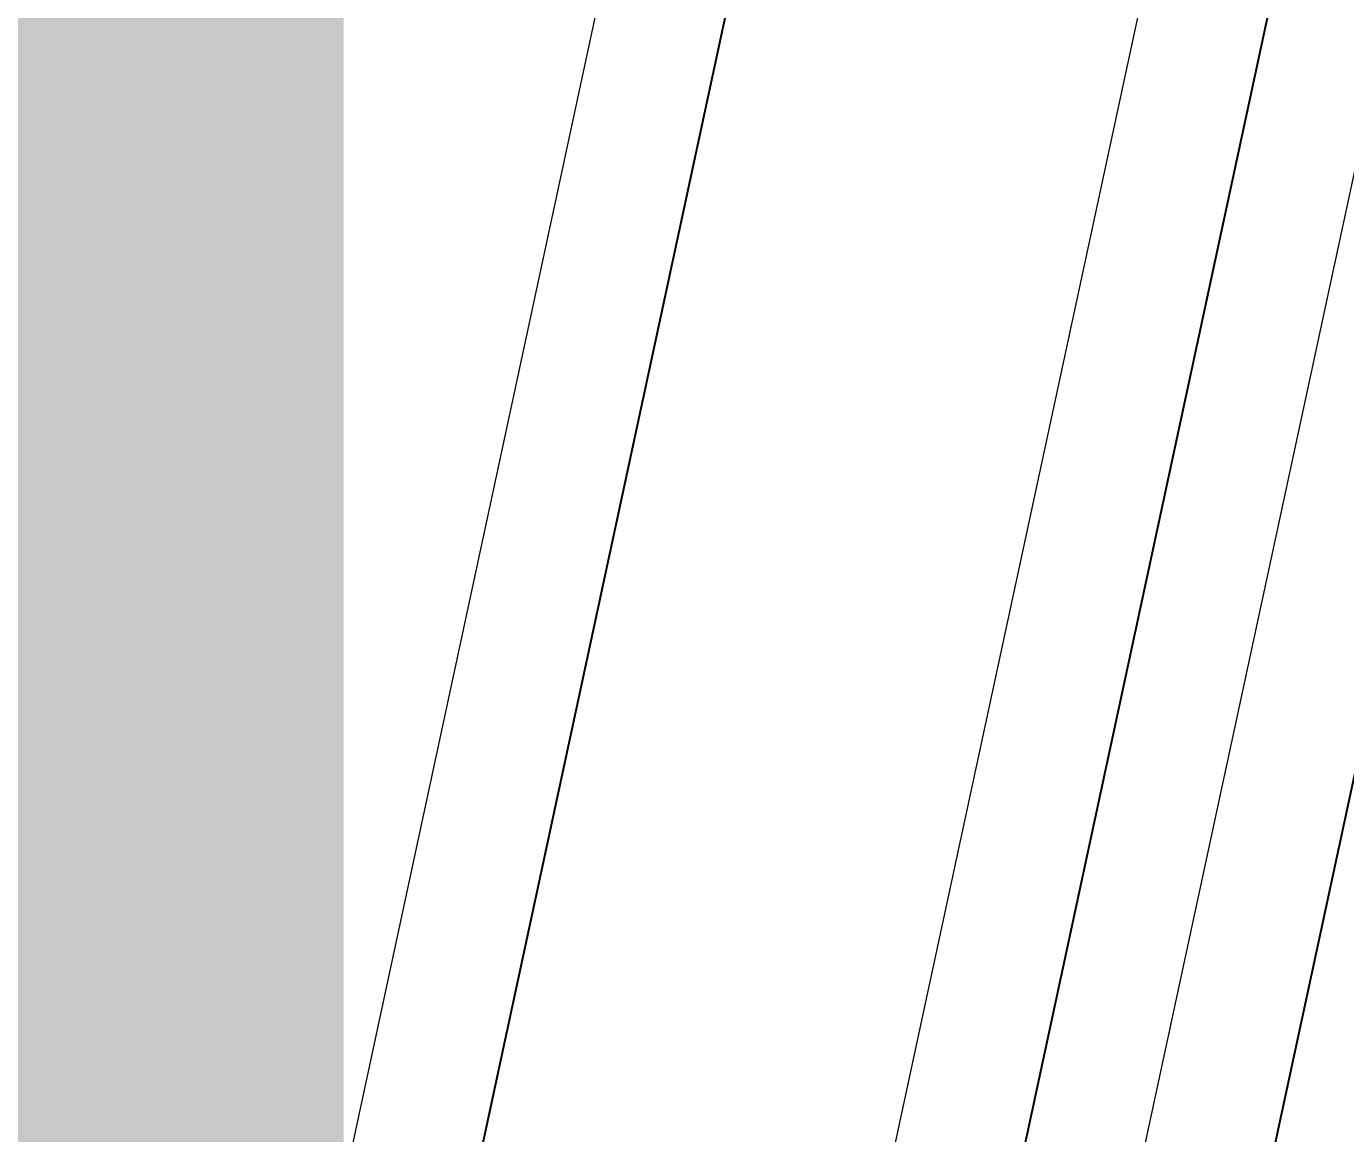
# Model space of a CAD drawing. Header units: millimetres. Extents: x -13407 to 129733, y -106516 to 109495.
# Drawn here: x 24183.4 to 24286.5, y 59478.8 to 59565.3 of the extents above; entities that cross this region are included whole.
import ezdxf
from ezdxf.enums import TextEntityAlignment as Align

# ---------------------------------------------------------------- set-up
doc = ezdxf.new("R2018")
doc.units = ezdxf.units.MM
doc.layers.get('Defpoints').update_dxf_attribs({"color": 6})
for name, color, linetype, lineweight in [('АР_Маркер экспликации', 239, 'Continuous', 13), ('АР_Номер помещения', 1, 'Continuous', 25), ('АР_Помещения_площадь', 19, 'Continuous', 9), ('АР_Размеры', 175, 'Continuous', 9), ('АР_Сущ Несущая стена', 202, 'Continuous', 30)]:
    doc.layers.add(name, color=color, linetype=linetype, lineweight=lineweight)
doc.layers.add('АР_Названия помещений', color=124, linetype='Continuous', lineweight=5, plot=False)
doc.styles.add('ISOCPEUR', font='isocpeur.ttf', dxfattribs={"width": 0.7})
doc.styles.get("Standard").update_dxf_attribs({"font": 'arial.ttf'})

# ---------------------------------------------------------------- blocks, each defined once
blk = doc.blocks.new('*U390')
at = {"layer": 'Defpoints', "color": 7, "style": 'ISOCPEUR', "width": 0.7, "flags": 1}
blk.add_attdef('КАТЕГОРИЯ', (-499.1655280450395, -2092.186355050572), '', height=250, dxfattribs=at)
at = {"layer": 'Defpoints', "color": 7, "style": 'ISOCPEUR', "width": 0.7}
blk.add_attdef('ПЛОЩАДЬ_ПОМЕЩЕНИЯ', text='', height=200, dxfattribs=at).set_placement((1453.281245489237, -6355.287000762839), align=Align.MIDDLE_RIGHT)
at = {"layer": 'АР_Номер помещения', "color": 7, "style": 'ISOCPEUR', "width": 0.7}
blk.add_attdef('НОМЕР_ПОМЕЩЕНИЯ', text='', height=300, dxfattribs=at).set_placement((1190.210481190236, -5600.185806810687), align=Align.MIDDLE_CENTER)
at = {"layer": 'АР_Помещения_площадь', "color": 7, "lineweight": 30, "width": 0.7, "flags": 104}
blk.add_attdef('ИМЯ_ПОМЕЩЕНИЯ', text='', height=100, dxfattribs=at).set_placement((157.6277002443094, 1217.141369806137), align=Align.MIDDLE_CENTER)
blk = doc.blocks.new('*U389')
at = {"layer": 'Defpoints', "color": 7, "style": 'ISOCPEUR', "width": 0.7}
blk.add_attdef('ПЛОЩАДЬ_ПОМЕЩЕНИЯ', text='', height=200, dxfattribs=at).set_placement((-20053.4577320706, 1769.683189343325), align=Align.MIDDLE_RIGHT)
at = {"layer": 'Defpoints', "color": 7, "style": 'ISOCPEUR', "width": 0.7, "flags": 1}
blk.add_attdef('КАТЕГОРИЯ', (-499.1655280450395, -2092.186355050572), '', height=250, dxfattribs=at)
at = {"layer": 'АР_Номер помещения', "color": 7, "style": 'ISOCPEUR', "width": 0.7}
blk.add_attdef('НОМЕР_ПОМЕЩЕНИЯ', text='', height=300, dxfattribs=at).set_placement((-18031.49142372923, 1944.965842106985), align=Align.MIDDLE_CENTER)
at = {"layer": 'АР_Помещения_площадь', "color": 7, "lineweight": 30, "width": 0.7, "flags": 104}
blk.add_attdef('ИМЯ_ПОМЕЩЕНИЯ', text='', height=100, dxfattribs=at).set_placement((157.6277002443094, 1217.141369806137), align=Align.MIDDLE_CENTER)
blk = doc.blocks.new('*U395')
at = {"layer": 'Defpoints', "color": 7, "style": 'ISOCPEUR', "width": 0.7}
blk.add_attdef('ПЛОЩАДЬ_ПОМЕЩЕНИЯ', text='', height=200, dxfattribs=at).set_placement((-15108.80503451791, 2968.380741982224), align=Align.MIDDLE_RIGHT)
at = {"layer": 'Defpoints', "color": 7, "style": 'ISOCPEUR', "width": 0.7, "flags": 1}
blk.add_attdef('КАТЕГОРИЯ', (-499.1655280450395, -2092.186355050572), '', height=250, dxfattribs=at)
at = {"layer": 'АР_Номер помещения', "color": 7, "style": 'ISOCPEUR', "width": 0.7}
blk.add_attdef('НОМЕР_ПОМЕЩЕНИЯ', text='', height=300, dxfattribs=at).set_placement((-17103.91873598344, 3300.69275366235), align=Align.MIDDLE_CENTER)
at = {"layer": 'АР_Помещения_площадь', "color": 7, "lineweight": 30, "width": 0.7, "flags": 104}
blk.add_attdef('ИМЯ_ПОМЕЩЕНИЯ', text='', height=100, dxfattribs=at).set_placement((157.6277002443094, 1217.141369806137), align=Align.MIDDLE_CENTER)
blk = doc.blocks.new('*U396')
at = {"layer": 'Defpoints', "color": 7, "style": 'ISOCPEUR', "width": 0.7}
blk.add_attdef('ПЛОЩАДЬ_ПОМЕЩЕНИЯ', text='', height=200, dxfattribs=at).set_placement((-19338.49245718764, 727.2205687896476), align=Align.MIDDLE_RIGHT)
at = {"layer": 'Defpoints', "color": 7, "style": 'ISOCPEUR', "width": 0.7, "flags": 1}
blk.add_attdef('КАТЕГОРИЯ', (-499.1655280450395, -2092.186355050572), '', height=250, dxfattribs=at)
at = {"layer": 'АР_Номер помещения', "color": 7, "style": 'ISOCPEUR', "width": 0.7}
blk.add_attdef('НОМЕР_ПОМЕЩЕНИЯ', text='', height=300, dxfattribs=at).set_placement((-20185.87861516083, 1301.032580469795), align=Align.MIDDLE_CENTER)
at = {"layer": 'АР_Помещения_площадь', "color": 7, "lineweight": 30, "width": 0.7, "flags": 104}
blk.add_attdef('ИМЯ_ПОМЕЩЕНИЯ', text='', height=100, dxfattribs=at).set_placement((157.6277002443094, 1217.141369806137), align=Align.MIDDLE_CENTER)
blk = doc.blocks.new('*U397')
at = {"layer": 'Defpoints', "color": 7, "style": 'ISOCPEUR', "width": 0.7}
blk.add_attdef('ПЛОЩАДЬ_ПОМЕЩЕНИЯ', text='', height=200, dxfattribs=at).set_placement((-15722.2756259296, 887.459563412338), align=Align.MIDDLE_RIGHT)
at = {"layer": 'Defpoints', "color": 7, "style": 'ISOCPEUR', "width": 0.7, "flags": 1}
blk.add_attdef('КАТЕГОРИЯ', (-499.1655280450395, -2092.186355050572), '', height=250, dxfattribs=at)
at = {"layer": 'АР_Номер помещения', "color": 7, "style": 'ISOCPEUR', "width": 0.7}
blk.add_attdef('НОМЕР_ПОМЕЩЕНИЯ', text='', height=300, dxfattribs=at).set_placement((-16072.41162022937, 2064.960445474711), align=Align.MIDDLE_CENTER)
at = {"layer": 'АР_Помещения_площадь', "color": 7, "lineweight": 30, "width": 0.7, "flags": 104}
blk.add_attdef('ИМЯ_ПОМЕЩЕНИЯ', text='', height=100, dxfattribs=at).set_placement((157.6277002443094, 1217.141369806137), align=Align.MIDDLE_CENTER)
blk = doc.blocks.new('*U398')
at = {"layer": 'Defpoints', "color": 7, "style": 'ISOCPEUR', "width": 0.7, "flags": 1}
blk.add_attdef('КАТЕГОРИЯ', (-499.1655280450395, -2092.186355050572), '', height=250, dxfattribs=at)
at = {"layer": 'Defpoints', "color": 7, "style": 'ISOCPEUR', "width": 0.7}
blk.add_attdef('ПЛОЩАДЬ_ПОМЕЩЕНИЯ', text='', height=200, dxfattribs=at).set_placement((4182.426676019426, -7224.206758168804), align=Align.MIDDLE_RIGHT)
at = {"layer": 'АР_Номер помещения', "color": 7, "style": 'ISOCPEUR', "width": 0.7}
blk.add_attdef('НОМЕР_ПОМЕЩЕНИЯ', text='', height=300, dxfattribs=at).set_placement((2222.054323715503, -6412.888717097963), align=Align.MIDDLE_CENTER)
at = {"layer": 'АР_Помещения_площадь', "color": 7, "lineweight": 30, "width": 0.7, "flags": 104}
blk.add_attdef('ИМЯ_ПОМЕЩЕНИЯ', text='', height=100, dxfattribs=at).set_placement((157.6277002443094, 1217.141369806137), align=Align.MIDDLE_CENTER)
blk = doc.blocks.new('A$Ceb121605')
at = {"color": 5, "ltscale": 150}
for p, q in [((182.403052861516, 213.7160637105202), (-1852.598810999887, -220.4603038251371)), ((183.887422101385, 171.7668016771214), (-1844.652725642028, -261.1476160003591)), ((183.3668196984113, 152.4101320668543), (-1829.662618396623, -277.4750999446571))]:
    blk.add_line(p, q, dxfattribs=at)
blk = doc.blocks.new('A$C99cbc27b')
at = {"color": 241, "ltscale": 100, "true_color": 0xf7abae, "xscale": -1, "rotation": 89.90413134762046}
blk.add_blockref('A$Ceb121605', (6448.437365041493, 384.3618691800366), dxfattribs=at)

msp = doc.modelspace()

# ---------------------------------------------------------------- linework, layer by layer
at = {"layer": 'АР_Сущ Несущая стена', "lineweight": 18, "ltscale": 100}
msp.add_arc((14697.71759374843, 60279.23348991327), 9778.654617052323, 272.5925479651556, 356.6353913737195, dxfattribs=at)

# ---------------------------------------------------------------- block references
at = {"ltscale": 100, "xscale": -1, "rotation": 89.90413134762046}
msp.add_blockref('A$Ceb121605', (24028.59335220202, 57779.69702528341), dxfattribs=at)
at = {"layer": 'АР_Маркер экспликации'}
ref = msp.add_blockref('*U398', (17176.98714836134, 74684.20625874543), dxfattribs=at)
lines = msp.add_mtext('\\W0.8000;Многофункциональный информационный библиотечный центр (хранение(закрытый фонд) и выдачи книг)', dxfattribs={"layer": 'АР_Названия помещений', "insert": (18609.42183089344, 68261.7027021863), "char_height": 5198.737116300283, "width": 463.4699853587151, "attachment_point": 1})
ref.add_attrib('ИМЯ_ПОМЕЩЕНИЯ', '', (18609.42183089344, 68261.7027021863), dxfattribs={"flags": 104}).embed_mtext(lines)
ref = msp.add_blockref('*U389', (27575.03289580607, 65457.35169954048), dxfattribs=at)
lines = msp.add_mtext('\\W0.8000;Многофункциональный информационный библиотечный центр с зоной для индивидуальных занятий', dxfattribs={"layer": 'АР_Названия помещений', "insert": (7909.676451018022, 65986.82970160618), "char_height": 7190.015373145958, "width": 926.9399707174232, "attachment_point": 1})
ref.add_attrib('ИМЯ_ПОМЕЩЕНИЯ', '', (7909.676451018022, 65986.82970160618), dxfattribs={"flags": 104}).embed_mtext(lines)
ref = msp.add_blockref('*U397', (38959.70325597964, 62754.04596655499), dxfattribs=at)
lines = msp.add_mtext('\\W0.8000;Санузел для персонала', dxfattribs={"layer": 'АР_Названия помещений', "insert": (22780.6771114092, 63964.34324414234), "char_height": 3493.941291092691, "width": 926.9399707174232, "attachment_point": 1})
ref.add_attrib('ИМЯ_ПОМЕЩЕНИЯ', '', (22780.6771114092, 63964.34324414234), dxfattribs={"flags": 104}).embed_mtext(lines)
ref = msp.add_blockref('*U396', (40884.92008723767, 62914.28496117768), dxfattribs=at)
lines = msp.add_mtext('\\W0.8000;Санузел для девочек (основная и старшая школа) ', dxfattribs={"layer": 'АР_Названия помещений', "insert": (20038.29671489267, 63550.97548335089), "char_height": 3801.755494533601, "width": 926.9399707174232, "attachment_point": 1})
ref.add_attrib('ИМЯ_ПОМЕЩЕНИЯ', '', (20038.29671489267, 63550.97548335089), dxfattribs={"flags": 104}).embed_mtext(lines)
ref = msp.add_blockref('*U395', (32290.73266456794, 60673.12478798511), dxfattribs=at)
lines = msp.add_mtext('\\W0.8000;Санузел для мальчиков (основная и старшая школа)', dxfattribs={"layer": 'АР_Названия помещений', "insert": (16180.08447466238, 63669.23994671865), "char_height": 6252.64767402297, "width": 926.9399707174232, "attachment_point": 1})
ref.add_attrib('ИМЯ_ПОМЕЩЕНИЯ', '', (16180.08447466238, 63669.23994671865), dxfattribs={"flags": 104}).embed_mtext(lines)
ref = msp.add_blockref('*U390', (15010.77408274758, 64246.94093861157), dxfattribs=at)
lines = msp.add_mtext('\\W0.8000;Коридор и рекреация (основная и старшая школа)', dxfattribs={"layer": 'АР_Названия помещений', "insert": (17018.6028449515, 59550.18402688863), "char_height": 10397.47423260057, "width": 926.9399707174232, "attachment_point": 1})
ref.add_attrib('ИМЯ_ПОМЕЩЕНИЯ', '', (17018.6028449515, 59550.18402688863), dxfattribs={"flags": 104}).embed_mtext(lines)
at = {"layer": 'АР_Размеры', "ltscale": 100}
msp.add_blockref('A$C99cbc27b', (17569.93715398497, 57395.008495916), dxfattribs=at)

doc.saveas('drawing.dxf')
